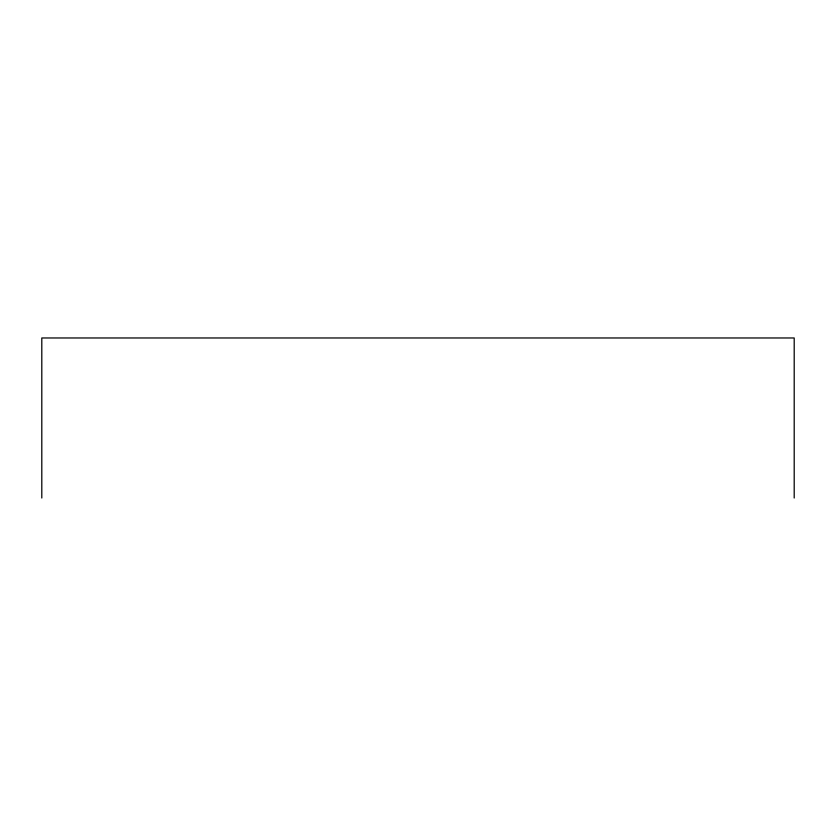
<?xml version="1.0" encoding="UTF-8"?>
<svg xmlns="http://www.w3.org/2000/svg" width="836" height="836" viewBox="0 0 836 836"><rect width="100%" height="100%" fill="white"/><g stroke="black" fill="none" stroke-linecap="round" stroke-linejoin="round"><path stroke-width="1.25" d="M794.2 498.026L794.2 337.974L41.8 337.974L41.8 498.026"/></g></svg>
